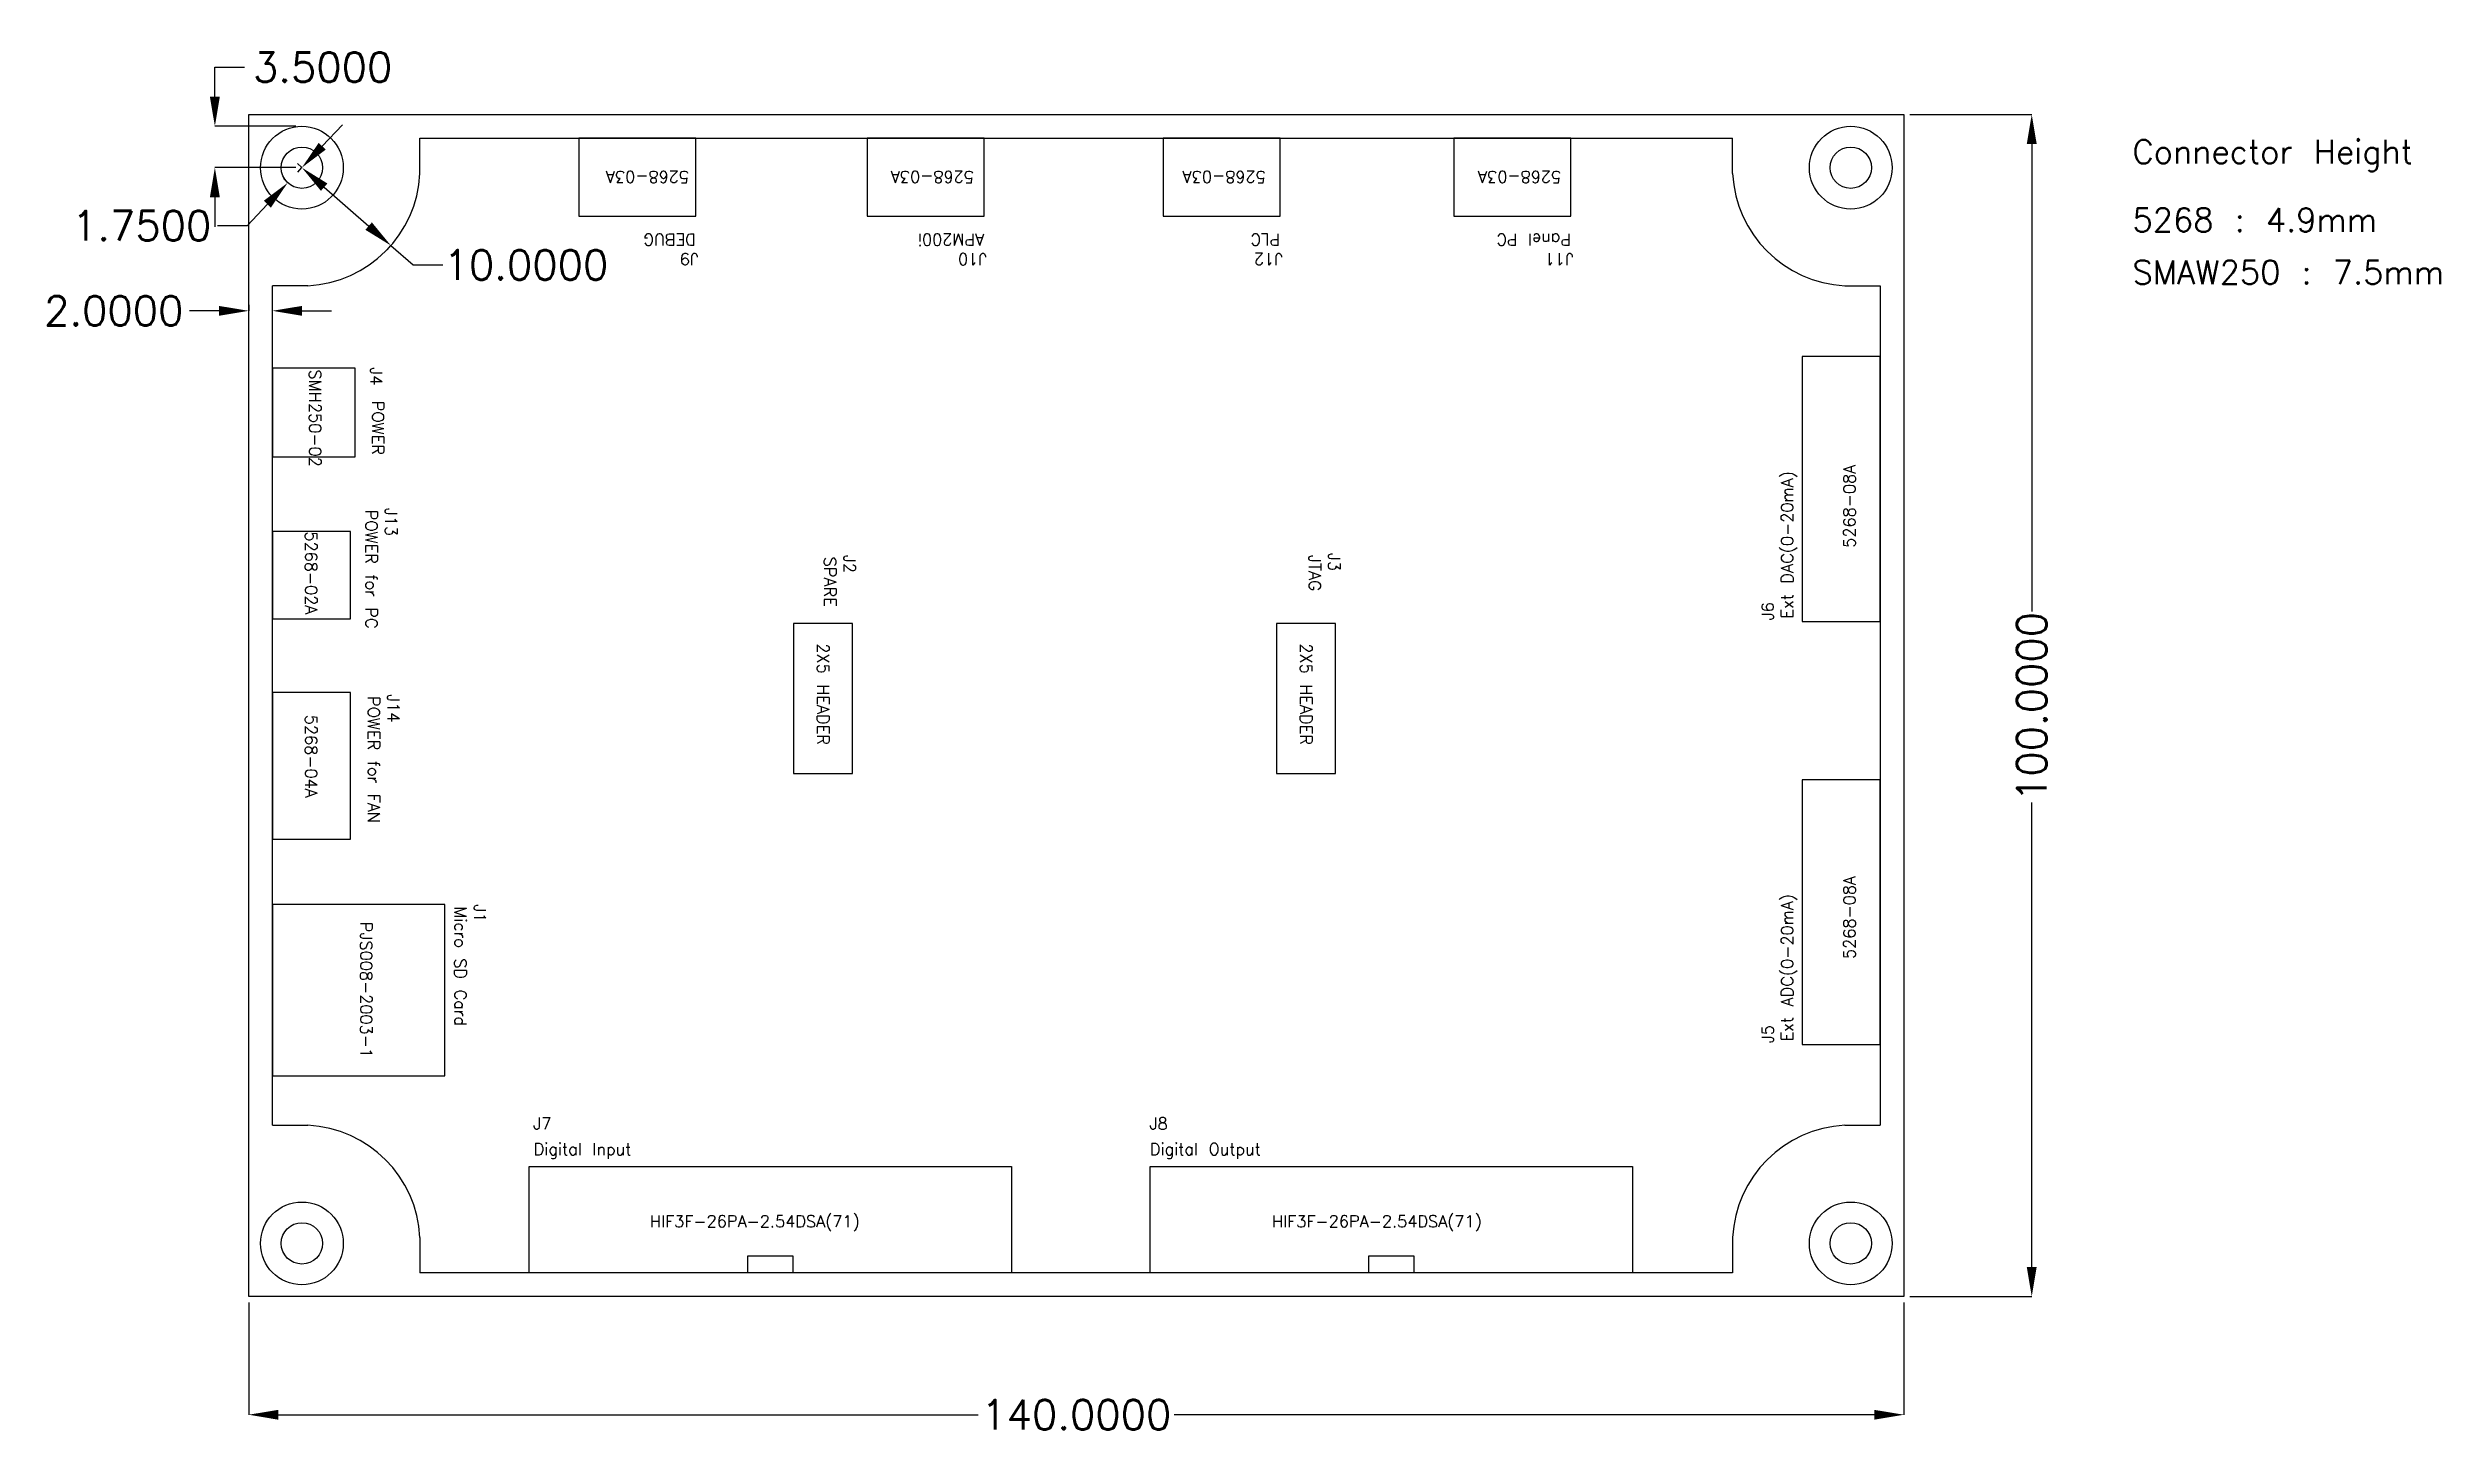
# Model space of a CAD drawing. Header units: millimetres. Extents: x -5 to 197, y -2 to 115.
import ezdxf

# ---------------------------------------------------------------- set-up
doc = ezdxf.new("R2010")
doc.units = ezdxf.units.MM
doc.layers.add('DIMENSION', color=3, linetype='Continuous', lineweight=25)
doc.styles.get("Standard").update_dxf_attribs({"font": 'txt.shx'})
doc.dimstyles.get("Standard").update_dxf_attribs({"dimscale": 100, "dimtxt": 2.5, "dimasz": 2.5, "dimexe": 0, "dimexo": 0.5, "dimgap": 1, "dimtad": 0, "dimtoh": 1, "dimdec": 4, "dimzin": 0, "dimdsep": 46, "dimtxsty": 'Standard', "dimcen": 2.5, "dimadec": 0, "dimazin": 0, "dimtfac": 1, "dimtdec": 4, "dimtofl": 0, "dimtmove": 0, "dimatfit": 3, "dimfxl": 1, "dimtolj": 1, "dimtzin": 0, "dimarcsym": 0})

# ---------------------------------------------------------------- blocks, each defined once
blk = doc.blocks.new('*D14')
at = {"layer": 'Defpoints', "color": 0}
for p in [(151.9, 109.15), (151.9, 9.15), (162.71, 9.15)]:
    blk.add_point(p, dxfattribs=at)
at = {"layer": 'DIMENSION', "color": 0, "lineweight": -2}
for p, q in [((152.4, 109.15), (162.71, 109.15)), ((162.71, 106.65), (162.71, 67.11)), ((162.71, 11.65), (162.71, 50.94)), ((152.4, 9.15), (162.71, 9.15))]:
    blk.add_line(p, q, dxfattribs=at)
at = {"layer": 'DIMENSION', "color": 0}
for points in [[(163.13, 106.65), (162.29, 106.65), (162.71, 109.15)], [(162.29, 11.65), (163.13, 11.65), (162.71, 9.15)]]:
    blk.add_solid(points, dxfattribs=at)
at = {"layer": 'DIMENSION', "color": 0, "insert": (162.71, 59.03), "char_height": 2.5, "attachment_point": 5, "rotation": 90}
blk.add_mtext('\\A1;100.0000', dxfattribs=at)
blk = doc.blocks.new('*D15')
at = {"layer": 'Defpoints', "color": 0}
for p in [(16.4, 104.65), (23.93, 98.06), (23.93, 98.06)]:
    blk.add_point(p, dxfattribs=at)
at = {"layer": 'DIMENSION', "color": 0, "lineweight": -2}
for p, q in [((16.07, 104.27), (16.4, 104.65)), ((18.28, 103), (22.05, 99.71)), ((23.6, 97.69), (23.93, 98.06)), ((23.93, 98.06), (25.81, 96.42)), ((25.81, 96.42), (28.31, 96.42))]:
    blk.add_line(p, q, dxfattribs=at)
at = {"layer": 'DIMENSION', "color": 0}
for points in [[(18.56, 103.31), (18.01, 102.69), (16.4, 104.65)], [(21.77, 99.39), (22.32, 100.02), (23.93, 98.06)]]:
    blk.add_solid(points, dxfattribs=at)
at = {"layer": 'DIMENSION', "color": 0, "insert": (35.35, 96.42), "char_height": 2.5, "attachment_point": 5}
blk.add_mtext('\\A1;10.0000', dxfattribs=at)
blk = doc.blocks.new('*D17')
at = {"layer": 'Defpoints', "color": 0}
for p in [(11.9, 92.54), (11.9, 92.54), (13.9, 92.54)]:
    blk.add_point(p, dxfattribs=at)
at = {"layer": 'DIMENSION', "color": 0, "lineweight": -2}
for p, q in [((9.4, 92.54), (6.9, 92.54)), ((11.9, 93.04), (11.9, 92.54)), ((13.9, 93.04), (13.9, 92.54)), ((16.4, 92.54), (18.9, 92.54))]:
    blk.add_line(p, q, dxfattribs=at)
at = {"layer": 'DIMENSION', "color": 0}
for points in [[(9.4, 92.12), (9.4, 92.95), (11.9, 92.54)], [(16.4, 92.95), (16.4, 92.12), (13.9, 92.54)]]:
    blk.add_solid(points, dxfattribs=at)
at = {"layer": 'DIMENSION', "color": 0, "insert": (0.49, 92.54), "char_height": 2.5, "attachment_point": 5}
blk.add_mtext('\\A1;2.0000', dxfattribs=at)
blk = doc.blocks.new('*D19')
at = {"layer": 'Defpoints', "color": 0}
for p in [(15.2, 103.37), (15.2, 103.37), (16.4, 104.65)]:
    blk.add_point(p, dxfattribs=at)
at = {"layer": 'DIMENSION', "color": 0, "lineweight": -2}
for p, q in [((18.12, 106.46), (19.84, 108.28)), ((14.84, 103.72), (15.2, 103.37)), ((16.04, 104.99), (16.4, 104.65)), ((13.48, 101.56), (11.76, 99.74)), ((11.76, 99.74), (9.26, 99.74))]:
    blk.add_line(p, q, dxfattribs=at)
at = {"layer": 'DIMENSION', "color": 0}
for points in [[(17.82, 106.75), (18.42, 106.18), (16.4, 104.65)], [(13.78, 101.27), (13.18, 101.85), (15.2, 103.37)]]:
    blk.add_solid(points, dxfattribs=at)
at = {"layer": 'DIMENSION', "color": 0, "insert": (2.85, 99.74), "char_height": 2.5, "attachment_point": 5}
blk.add_mtext('\\A1;1.7500', dxfattribs=at)
blk = doc.blocks.new('*D22')
at = {"layer": 'Defpoints', "color": 0}
for p in [(9.04, 108.15), (16.4, 108.15), (16.4, 104.65)]:
    blk.add_point(p, dxfattribs=at)
at = {"layer": 'DIMENSION', "color": 0, "lineweight": -2}
for p, q in [((9.04, 113.15), (11.54, 113.15)), ((9.04, 110.65), (9.04, 113.15)), ((15.9, 108.15), (9.04, 108.15)), ((15.9, 104.65), (9.04, 104.65)), ((9.04, 102.15), (9.04, 99.65))]:
    blk.add_line(p, q, dxfattribs=at)
at = {"layer": 'DIMENSION', "color": 0}
for points in [[(8.62, 110.65), (9.46, 110.65), (9.04, 108.15)], [(9.46, 102.15), (8.62, 102.15), (9.04, 104.65)]]:
    blk.add_solid(points, dxfattribs=at)
at = {"layer": 'DIMENSION', "color": 0, "insert": (18.16, 113.15), "char_height": 2.5, "attachment_point": 5}
blk.add_mtext('\\A1;3.5000', dxfattribs=at)
blk = doc.blocks.new('*D23')
at = {"layer": 'Defpoints', "color": 0}
for p in [(11.9, 9.15), (151.9, 9.15), (11.9, -0.85)]:
    blk.add_point(p, dxfattribs=at)
at = {"layer": 'DIMENSION', "color": 0, "lineweight": -2}
for p, q in [((11.9, 8.65), (11.9, -0.85)), ((151.9, 8.65), (151.9, -0.85)), ((14.4, -0.85), (73.61, -0.85)), ((149.4, -0.85), (90.19, -0.85))]:
    blk.add_line(p, q, dxfattribs=at)
at = {"layer": 'DIMENSION', "color": 0}
for points in [[(14.4, -0.44), (14.4, -1.27), (11.9, -0.85)], [(149.4, -1.27), (149.4, -0.44), (151.9, -0.85)]]:
    blk.add_solid(points, dxfattribs=at)
at = {"layer": 'DIMENSION', "color": 0, "insert": (81.9, -0.85), "char_height": 2.5, "attachment_point": 5}
blk.add_mtext('\\A1;140.0000', dxfattribs=at)

msp = doc.modelspace()

# ---------------------------------------------------------------- linework, layer by layer
for p, q in [((26.38922, 107.14591), (137.41428, 107.14591)), ((26.38922, 104.14591), (26.38922, 107.14591)), ((137.41428, 104.14591), (137.41428, 107.14591)), ((13.90173, 23.63336), (13.90173, 94.65842)), ((16.90173, 94.65842), (13.90173, 94.65842)), ((146.90177, 94.65842), (149.90177, 94.65842)), ((149.90177, 94.65842), (149.90177, 23.63336)), ((13.90173, 23.63336), (16.90173, 23.63336)), ((146.90177, 23.63336), (149.90177, 23.63336)), ((26.38922, 14.14587), (26.38922, 11.14587)), ((137.41428, 14.14587), (137.41428, 11.14587)), ((137.41428, 11.14587), (26.38922, 11.14587))]:
    msp.add_line(p, q)
for points in [[(11.90173, 109.14591), (151.90177, 109.14591), (151.90177, 9.14587), (11.90173, 9.14587)], [(49.71364, 107.14591), (39.81364, 107.14591), (39.81364, 100.54591), (49.71364, 100.54591)], [(74.10357, 107.14591), (64.20357, 107.14591), (64.20357, 100.54591), (74.10357, 100.54591)], [(99.13534, 107.14591), (89.23534, 107.14591), (89.23534, 100.54591), (99.13534, 100.54591)], [(123.73921, 107.14591), (113.83921, 107.14591), (113.83921, 100.54591), (123.73921, 100.54591)], [(13.90173, 87.68471), (13.90173, 80.18471), (20.90173, 80.18471), (20.90173, 87.68471)], [(149.90177, 66.26791), (149.90177, 88.66791), (143.30177, 88.66791), (143.30177, 66.26791)], [(13.90173, 73.87481), (13.90173, 66.47481), (20.50173, 66.47481), (20.50173, 73.87481)], [(57.97951, 66.09577), (57.97951, 53.39577), (62.97951, 53.39577), (62.97951, 66.09577)], [(98.82464, 66.09577), (98.82464, 53.39577), (103.82464, 53.39577), (103.82464, 66.09577)], [(13.90173, 60.24943), (13.90173, 47.84943), (20.50173, 47.84943), (20.50173, 60.24943)], [(149.90177, 30.46131), (149.90177, 52.86131), (143.30177, 52.86131), (143.30177, 30.46131)], [(13.90173, 42.30815), (13.90173, 27.80815), (28.50173, 27.80815), (28.50173, 42.30815)], [(35.61739, 20.14587), (76.41739, 20.14587), (76.41739, 11.14587), (35.61739, 11.14587)], [(88.14621, 20.14587), (128.94621, 20.14587), (128.94621, 11.14587), (88.14621, 11.14587)], [(54.11215, 12.59122), (57.92263, 12.59122), (57.92263, 11.14587), (54.11215, 11.14587)], [(106.64097, 12.59122), (110.45145, 12.59122), (110.45145, 11.14587), (106.64097, 11.14587)]]:
    msp.add_lwpolyline(points, close=True)
for centre, radius in [((16.40173, 104.64591), 3.5), ((147.40177, 104.64591), 3.5), ((16.40173, 104.64591), 1.75), ((147.40177, 104.64591), 1.75), ((16.40173, 13.64587), 3.5), ((147.40177, 13.64587), 3.5), ((16.40173, 13.64587), 1.75), ((147.40177, 13.64587), 1.75)]:
    msp.add_circle(centre, radius)
for centre, start, end in [((16.40173, 104.64591), 272.865984, 357.134016), ((147.40177, 104.64591), 182.865984, 267.134016), ((16.40173, 13.64587), 2.865984, 87.134016), ((147.40177, 13.64587), 92.865984, 177.134016)]:
    msp.add_arc(centre, 10, start, end)

# ---------------------------------------------------------------- texts
for s, height, p in [('Connector Height', 2, (171.23094, 104.99888)), ('5268 : 4.9mm', 2, (171.23094, 99.23388)), ('SMAW250 : 7.5mm', 2, (171.23094, 94.79927)), ('J7', 1, (35.96751, 23.28254)), ('J8', 1, (88.09025, 23.28254)), ('Digital Input', 1, (35.99988, 21.12104)), ('Digital Output', 1, (88.12262, 21.12104)), ('HIF3F-26PA-2.54DSA(71)', 1, (45.83131, 15.0112)), ('HIF3F-26PA-2.54DSA(71)', 1, (98.44679, 15.0112))]:
    msp.add_text(s, height=height).set_placement(p)
for s, rotation, p in [('5268-03A', 180, (49.14669, 104.36463)), ('5268-03A', 180, (73.24142, 104.36463)), ('5268-03A', 180, (97.92744, 104.36463)), ('5268-03A', 180, (122.90909, 104.36463)), ('DEBUG', 180, (49.73503, 99.0588)), ('J9', 180, (49.90619, 97.4043)), ('APM200i', 180, (74.12496, 99.0588)), ('J10', 180, (74.29612, 97.4043)), ('PLC', 180, (99.15673, 99.0588)), ('J12', 180, (99.32789, 97.4043)), ('Panel PC', 180, (123.76061, 99.0588)), ('J11', 180, (123.93176, 97.4043)), ('SMH250-02', 270, (17.02864, 87.57061)), ('J4', 270, (22.19186, 87.7644)), ('POWER', 270, (22.3437, 84.92377)), ('5268-08A', 90, (147.79085, 72.49156)), ('Ext DAC(0-20mA)', 90, (142.52973, 66.51928)), ('POWER for PC', 270, (21.79175, 75.70638)), ('J13', 270, (23.44625, 75.87753)), ('5268-02A', 270, (16.68301, 73.87481)), ('SPARE', 270, (60.58374, 71.72874)), ('J2', 270, (62.23825, 71.89989)), ('JTAG', 270, (101.56982, 71.8892)), ('J3', 270, (103.22433, 72.06035)), ('J6', 90, (140.87522, 66.34812)), ('2X5 HEADER', 270, (59.9937, 64.40432)), ('2X5 HEADER', 270, (100.83883, 64.40432)), ('POWER for FAN', 270, (21.98884, 59.93886)), ('J14', 270, (23.64335, 60.11002)), ('5268-04A', 270, (16.68301, 58.36153)), ('5268-08A', 90, (147.79085, 37.70447)), ('Ext ADC(0-20mA)', 90, (142.52973, 30.7477)), ('PJS008-2003-1', 270, (21.34701, 40.85333)), ('Micro SD Card', 270, (29.3146, 42.16015)), ('J1', 270, (30.9691, 42.3313)), ('J5', 90, (140.87522, 30.57654))]:
    msp.add_text(s, height=1, rotation=rotation).set_placement(p)

# ---------------------------------------------------------------- dimensions: what is measured, and where the dimension line sits
at = {"layer": 'DIMENSION'}
for base, p1, p2, angle, picture, middle in [((9.03946, 108.14591), (16.40173, 104.64591), (16.40173, 108.14591), 90, '*D22', (18.16446, 113.14591)), ((15.19901, 103.37471), (16.40173, 104.64591), (15.19901, 103.37471), 46.5854635, '*D19', (2.84598, 99.74271)), ((23.92908, 98.06267), (16.40173, 104.64591), (23.92908, 98.06267), 138.8278212, '*D15', (35.35258, 96.41686)), ((11.90173, -0.85413), (151.90177, 9.14587), (11.90173, 9.14587), 180, '*D23', (81.90175, -0.85413))]:
    dim = msp.add_linear_dim(base=base, p1=p1, p2=p2, angle=angle, dimstyle='Standard', override={"dimscale": 1, "dimlfac": 1, "dimtxsty": 'Standard', "dimsah": 1, "dimtolj": 1}, dxfattribs=at)
    dim.commit()
    dim.dimension.update_dxf_attribs({"geometry": picture, "text_midpoint": middle})
dim = msp.add_linear_dim(base=(162.70951, 9.14587), p1=(151.90177, 109.14591), p2=(151.90177, 9.14587), angle=270, dimstyle='Standard', override={"dimscale": 1, "dimlfac": 1, "dimtxsty": 'Standard', "dimsah": 1, "dimtolj": 1}, dxfattribs=at)
dim.commit()
dim.dimension.update_dxf_attribs({"geometry": '*D14', "text_midpoint": (162.70951, 59.02757), "dimtype": 160})
dim = msp.add_linear_dim(base=(11.90173, 92.53732), p1=(13.90173, 92.53732), p2=(11.90173, 92.53732), dimstyle='Standard', override={"dimscale": 1, "dimlfac": 1, "dimtxsty": 'Standard', "dimsah": 1, "dimtolj": 1}, dxfattribs=at)
dim.commit()
dim.dimension.update_dxf_attribs({"geometry": '*D17', "text_midpoint": (0.48507, 92.53732)})

doc.saveas('drawing.dxf')
